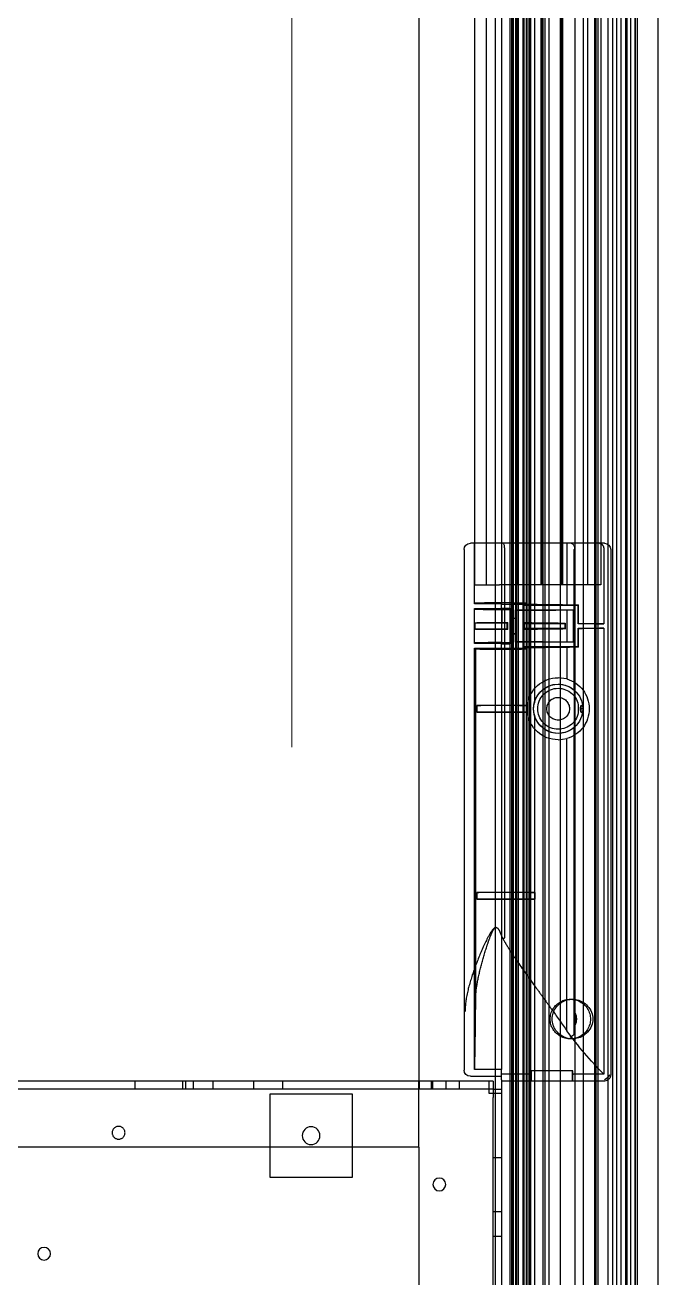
# Model space of a CAD drawing. Extents: x 2698 to 184165, y 3805 to 33846.
# Drawn here: x 162697.18 to 162712.47, y 29816.48 to 29846.77 of the extents above; entities that cross this region are included whole.
import ezdxf

# ---------------------------------------------------------------- set-up
doc = ezdxf.new("R2010")
doc.units = 0
doc.header["$LTSCALE"] = 2
doc.linetypes.add('HIDDEN2', pattern=[4.7625, 3.175, -1.5875])
doc.layers.get('0').update_dxf_attribs({"color": 252, "linetype": 'CONTINUOUS'})
doc.layers.add('_MCA-0-MIM', color=252, linetype='CONTINUOUS', lineweight=18)
for name, color, linetype in [('JONC_ISOGAINE_20', 252, 'CONTINUOUS'), ('JONC_MAIN_COURAN', 252, 'CONTINUOUS'), ('Planogram', 252, 'CONTINUOUS'), ('PROFIL_ALCAN_20°', 252, 'CONTINUOUS'), ('T01268__', 252, 'CONTINUOUS'), ('X1A4174D', 252, 'CONTINUOUS'), ('X1B4004C', 252, 'CONTINUOUS'), ('X1B4006A', 252, 'CONTINUOUS')]:
    doc.layers.add(name, color=color, linetype=linetype)
doc.styles.get("Standard").update_dxf_attribs({"font": 'arial.ttf'})

# ---------------------------------------------------------------- blocks, each defined once
blk = doc.blocks.new('250 cm kasa')
at = {"ltscale": 25.4}
blk.add_line((7.05, 228.461), (7.05, 127.342), dxfattribs=at)
at = {"layer": 'JONC_ISOGAINE_20', "linetype": 'HIDDEN2', "ltscale": 25.4}
for p, q in [((-1.044, 239.741), (-1.044, 69.268)), ((-1.296, 238.904), (-1.296, 69.268)), ((-0.796, 238.722), (-0.796, 69.268)), ((-1.048, 237.157), (-1.048, 69.268)), ((-0.696, 237.031), (-0.696, 69.268))]:
    blk.add_line(p, q, dxfattribs=at)
at = {"layer": 'JONC_ISOGAINE_20', "linetype": 'Continuous', "ltscale": 25.4}
blk.add_line((-1.796, 236.951), (-1.796, 69.268), dxfattribs=at)
at = {"layer": 'JONC_MAIN_COURAN', "linetype": 'HIDDEN2', "ltscale": 25.4}
for p, q in [((0.509, 237.104), (0.509, 131.271)), ((1.009, 237.104), (1.009, 131.271)), ((-0.091, 236.776), (-0.091, 131.271)), ((0.209, 236.631), (0.209, 131.271)), ((0.534, 236.631), (0.534, 131.271)), ((1.034, 236.631), (1.034, 131.271)), ((1.309, 236.631), (1.309, 131.271)), ((1.609, 236.776), (1.609, 131.271)), ((1.984, 236.576), (1.984, 131.271)), ((2.354, 236.485), (2.354, 131.271)), ((-0.417, 132.271), (-0.417, 131.271)), ((2.634, 132.271), (2.634, 131.271)), ((-0.417, 131.271), (-0.407, 131.271)), ((-0.407, 131.271), (0.574, 131.271)), ((0.574, 131.271), (2.034, 131.271)), ((2.634, 131.271), (2.034, 131.271))]:
    blk.add_line(p, q, dxfattribs=at)
at = {"layer": 'JONC_MAIN_COURAN', "linetype": 'Continuous', "ltscale": 25.4}
for p, q in [((-0.417, 235.985), (-0.417, 132.271)), ((2.634, 235.282), (2.634, 132.271))]:
    blk.add_line(p, q, dxfattribs=at)
at = {"layer": 'PROFIL_ALCAN_20°', "linetype": 'HIDDEN2', "ltscale": 25.4}
for p, q in [((1.284, 240.271), (1.284, 69.271)), ((-0.261, 240.016), (-0.261, 69.271)), ((0.014, 240.143), (0.014, 69.271)), ((0.564, 240.143), (0.564, 69.271)), ((0.839, 240.016), (0.839, 69.271)), ((-1.246, 238.906), (-1.246, 69.271)), ((-0.896, 238.824), (-0.896, 69.271)), ((-0.346, 238.702), (-0.346, 69.271)), ((1.457, 69.271), (1.457, 237.792)), ((1.631, 237.792), (1.631, 69.271)), ((1.784, 237.803), (1.784, 69.271)), ((1.344, 237.739), (1.344, 69.271)), ((1.384, 237.739), (1.384, 69.271)), ((1.444, 237.676), (1.444, 69.271)), ((1.464, 237.689), (1.464, 69.271)), ((1.624, 237.689), (1.624, 69.271)), ((1.644, 237.676), (1.644, 69.271)), ((1.704, 237.739), (1.704, 69.271)), ((1.744, 237.739), (1.744, 69.271)), ((0.934, 237.23), (0.934, 119.272)), ((1.184, 237.23), (1.184, 128.412)), ((1.584, 237.211), (1.584, 69.271)), ((-1.132, 237.148), (-1.132, 69.271)), ((-0.596, 69.271), (-0.596, 236.997)), ((-0.296, 236.776), (-0.296, 69.271)), ((1.734, 236.776), (1.734, 69.271)), ((1.309, 131.271), (1.309, 119.272)), ((1.984, 131.271), (1.984, 130.806)), ((1.984, 130.696), (1.984, 129.846)), ((1.984, 129.736), (1.984, 119.548)), ((0.209, 128.705), (0.209, 127.841)), ((1.184, 128.12), (1.184, 69.271)), ((0.318, 121.25), (0.27, 121.25)), ((0.209, 120.64), (0.209, 119.272)), ((0.271, 120.29), (0.32, 120.29))]:
    blk.add_line(p, q, dxfattribs=at)
at = {"layer": 'PROFIL_ALCAN_20°', "linetype": 'Continuous', "ltscale": 25.4}
for p, q in [((-1.242, 236.467), (-1.242, 69.271)), ((-1.016, 236.303), (-1.016, 69.271)), ((0.209, 131.271), (0.209, 128.705)), ((0.209, 127.841), (0.209, 120.901)), ((0.209, 119.272), (0.209, 69.271)), ((0.934, 119.272), (0.934, 69.271)), ((1.309, 119.272), (1.309, 69.271)), ((1.984, 119.272), (1.984, 69.271))]:
    blk.add_line(p, q, dxfattribs=at)
at = {"layer": 'PROFIL_ALCAN_20°', "linetype": 'HIDDEN2', "ltscale": 25.4}
for centre, radius, start, end in [((0.233, 120.77), 0.455, 136.1917, 223.8083), ((0.32, 120.77), 0.485, 148.9961, 211.0039), ((0.552, 120.771), 0.378, 155.3663, 204.6339), ((1.145, 120.771), 0.945, 172.0624, 187.9376), ((0.344, 120.77), 0.464, 327.3531, 32.6469)]:
    blk.add_arc(centre, radius, start, end, dxfattribs=at)
for centre, major_axis, start_param, end_param in [((0.271, 120.77), (-0.486, -0.001), 0.715002, 5.565153), ((0.319, 120.77), (0.486, 0.001), 0.546492, 2.59207), ((0.319, 120.77), (0.486, 0.001), 3.688085, 5.733662)]:
    blk.add_ellipse(centre, major_axis=major_axis, ratio=0.987255, start_param=start_param, end_param=end_param, dxfattribs=at)
at = {"layer": 'T01268__', "linetype": 'HIDDEN2', "ltscale": 25.4}
for p, q in [((2.134, 185.171), (2.134, 119.388)), ((0.984, 184.171), (0.984, 57.171)), ((2.134, 119.07), (2.134, 69.471)), ((3.984, 117.671), (3.984, 113.271))]:
    blk.add_line(p, q, dxfattribs=at)
at = {"layer": 'T01268__', "linetype": 'Continuous', "ltscale": 25.4}
for p, q in [((3.984, 174.025), (3.984, 119.271)), ((2.134, 119.388), (2.134, 119.07))]:
    blk.add_line(p, q, dxfattribs=at)
at = {"layer": 'X1A4174D', "linetype": 'Continuous', "ltscale": 25.4}
for p, q in [((1.984, 119.07), (2.184, 119.07)), ((2.184, 119.271), (3.984, 119.271)), ((2.184, 119.271), (2.184, 119.071)), ((2.184, 119.071), (3.984, 119.071)), ((2.184, 119.07), (2.184, 118.87)), ((2.284, 118.971), (2.284, 119.071)), ((3.984, 118.971), (3.984, 119.271)), ((3.984, 119.271), (38.034, 119.271)), ((2.184, 118.971), (2.284, 118.971)), ((2.184, 69.671), (2.184, 118.87)), ((3.984, 117.671), (3.984, 118.971)), ((3.984, 117.671), (37.609, 117.671)), ((5.584, 116.951), (5.584, 117.671)), ((7.584, 117.671), (7.584, 116.951)), ((7.584, 116.951), (5.584, 116.951))]:
    blk.add_line(p, q, dxfattribs=at)
at = {"layer": 'X1A4174D', "linetype": 'HIDDEN2', "ltscale": 25.4}
for p, q in [((2.284, 119.071), (2.284, 119.271)), ((3.004, 119.271), (3.004, 119.071)), ((3.329, 119.271), (3.329, 119.071)), ((3.639, 119.071), (3.639, 119.271)), ((3.684, 119.271), (3.684, 119.071)), ((3.964, 119.071), (3.964, 119.271)), ((3.984, 119.071), (38.034, 119.071)), ((7.264, 119.071), (7.264, 119.271)), ((7.964, 119.071), (7.964, 119.271)), ((8.959, 119.271), (8.959, 119.071)), ((9.434, 119.271), (9.434, 119.071)), ((9.609, 119.071), (9.609, 119.271)), ((9.684, 119.071), (9.684, 119.271)), ((10.834, 119.071), (10.834, 119.271)), ((1.984, 118.971), (2.184, 118.971)), ((5.584, 117.671), (5.584, 118.951)), ((5.584, 118.951), (7.584, 118.951)), ((7.584, 118.951), (7.584, 117.671)), ((2.184, 117.421), (1.984, 117.421)), ((2.184, 116.121), (1.984, 116.121)), ((2.184, 115.521), (1.984, 115.521))]:
    blk.add_line(p, q, dxfattribs=at)
at = {"layer": 'X1A4174D', "linetype": 'Continuous', "ltscale": 25.4}
for centre, radius in [((6.584, 117.951), 0.215), ((3.484, 116.771), 0.155), ((13.034, 115.096), 0.155)]:
    blk.add_circle(centre, radius, dxfattribs=at)
at = {"layer": 'X1A4174D', "linetype": 'HIDDEN2', "ltscale": 25.4}
blk.add_circle((11.234, 118.021), 0.155, dxfattribs=at)
at = {"layer": 'X1B4004C', "linetype": 'Continuous', "ltscale": 25.4}
for p, q in [((-0.655, 132.121), (-0.655, 119.412)), ((-0.505, 132.271), (0.301, 132.271)), ((0.224, 132.122), (0.224, 132.121)), ((0.224, 128.72), (0.224, 132.121)), ((0.301, 132.271), (1.948, 132.271)), ((1.912, 132.122), (1.912, 122.735)), ((1.948, 132.271), (2.715, 132.271)), ((2.715, 132.271), (2.736, 132.271)), ((2.885, 132.122), (2.885, 119.537)), ((0.069, 128.345), (0.024, 128.345)), ((0.069, 128.197), (0.024, 128.197)), ((0.224, 120.413), (0.224, 127.822)), ((1.948, 122.709), (1.915, 122.725)), ((0.224, 120.409), (0.224, 120.413)), ((1.984, 119.302), (1.984, 119.422)), ((2.736, 119.388), (1.984, 119.388)), ((-0.517, 119.272), (0.255, 119.272)), ((0.255, 119.272), (1.274, 119.272)), ((1.274, 119.272), (1.984, 119.272)), ((1.984, 119.302), (1.984, 119.272))]:
    blk.add_line(p, q, dxfattribs=at)
at = {"layer": 'X1B4004C', "linetype": 'HIDDEN2', "ltscale": 25.4}
for p, q in [((-0.49, 132.121), (-0.49, 130.323)), ((0.404, 132.271), (0.404, 130.787)), ((1.973, 130.837), (1.973, 132.271)), ((2.637, 130.806), (2.637, 132.122)), ((0.119, 130.337), (0.119, 130.782)), ((0.132, 130.768), (0.119, 130.782)), ((0.132, 130.768), (1.422, 130.768)), ((0.132, 130.323), (0.132, 130.768)), ((0.238, 130.662), (0.238, 129.88)), ((1.657, 130.662), (0.238, 130.662)), ((0.246, 130.654), (0.238, 130.662)), ((0.246, 129.887), (0.246, 130.654)), ((0.404, 130.653), (0.404, 129.889)), ((1.422, 130.803), (1.391, 130.834)), ((1.391, 130.799), (1.391, 130.834)), ((1.422, 130.768), (1.391, 130.799)), ((1.984, 130.803), (1.422, 130.803)), ((1.422, 130.803), (1.422, 130.768)), ((1.657, 130.662), (1.624, 130.646)), ((1.624, 129.896), (1.624, 130.646)), ((1.657, 130.662), (1.657, 130.464)), ((1.763, 130.699), (1.779, 130.665)), ((1.984, 130.699), (1.763, 130.699)), ((1.763, 130.699), (1.763, 130.464)), ((1.779, 130.665), (1.779, 129.877)), ((1.973, 130.664), (1.973, 130.357)), ((1.984, 130.806), (2.637, 130.806)), ((1.984, 130.696), (1.984, 130.806)), ((2.637, 130.696), (1.984, 130.696)), ((2.614, 130.829), (2.637, 130.806)), ((2.614, 130.673), (2.637, 130.696)), ((2.637, 129.846), (2.637, 130.696)), ((-0.49, 130.323), (0.132, 130.323)), ((0.132, 130.323), (0.119, 130.337)), ((0.456, 130.334), (0.448, 130.343)), ((0.448, 130.343), (0.448, 130.199)), ((1.437, 130.334), (0.456, 130.334)), ((0.456, 130.334), (0.456, 130.208)), ((1.458, 130.355), (1.437, 130.334)), ((1.437, 130.334), (1.437, 130.208)), ((1.458, 130.187), (1.458, 130.355)), ((1.657, 130.464), (1.645, 130.452)), ((1.645, 130.452), (1.769, 130.452)), ((1.645, 130.09), (1.645, 130.452)), ((1.763, 130.464), (1.657, 130.464)), ((1.769, 130.452), (1.763, 130.464)), ((1.769, 130.09), (1.769, 130.452)), ((1.833, 130.357), (1.849, 130.341)), ((1.833, 130.185), (1.833, 130.357)), ((1.849, 130.341), (2.622, 130.341)), ((2.614, 130.349), (2.622, 130.341)), ((-0.49, 130.219), (-0.49, 119.436)), ((0.132, 130.219), (-0.49, 130.219)), ((0.119, 130.205), (0.132, 130.219)), ((0.119, 129.76), (0.119, 130.205)), ((0.132, 129.774), (0.132, 130.219)), ((0.448, 130.199), (0.456, 130.208)), ((0.456, 130.208), (1.437, 130.208)), ((1.437, 130.208), (1.458, 130.187)), ((1.769, 130.09), (1.645, 130.09)), ((1.645, 130.09), (1.657, 130.078)), ((1.657, 130.078), (1.763, 130.078)), ((1.657, 130.078), (1.657, 129.88)), ((1.763, 130.078), (1.769, 130.09)), ((1.763, 130.078), (1.763, 129.843)), ((1.849, 130.2), (1.833, 130.185)), ((2.622, 130.2), (1.849, 130.2)), ((1.973, 129.877), (1.973, 130.185)), ((2.622, 130.2), (2.614, 130.193)), ((0.119, 129.76), (0.132, 129.774)), ((1.422, 129.774), (0.132, 129.774)), ((0.246, 129.887), (0.238, 129.88)), ((0.238, 129.88), (1.657, 129.88)), ((0.404, 129.755), (0.404, 128.991)), ((1.422, 129.774), (1.391, 129.743)), ((1.391, 129.708), (1.391, 129.743)), ((1.422, 129.739), (1.391, 129.708)), ((1.422, 129.739), (1.422, 129.774)), ((1.984, 129.739), (1.422, 129.739)), ((1.657, 129.88), (1.624, 129.896)), ((1.763, 129.843), (1.779, 129.877)), ((1.984, 129.843), (1.763, 129.843)), ((1.973, 128.356), (1.973, 129.705)), ((1.984, 129.846), (2.637, 129.846)), ((1.984, 129.736), (1.984, 129.846)), ((2.637, 129.736), (1.984, 129.736)), ((2.614, 129.869), (2.637, 129.846)), ((2.614, 129.713), (2.637, 129.736)), ((2.614, 129.713), (2.614, 121.17)), ((2.637, 119.548), (2.637, 129.736)), ((0.404, 128.991), (0.614, 129.021)), ((0.069, 128.271), (0.069, 128.345)), ((0.069, 128.197), (0.069, 128.271)), ((1.36, 128.353), (1.36, 128.351)), ((1.36, 128.351), (2.581, 128.351)), ((1.36, 128.191), (1.36, 128.189)), ((2.581, 128.191), (1.36, 128.191)), ((1.973, 123.837), (1.973, 128.186)), ((2.581, 128.351), (2.581, 128.191)), ((0.404, 120.486), (0.404, 127.551)), ((0.614, 127.521), (0.404, 127.551)), ((1.168, 123.831), (2.581, 123.831)), ((1.168, 123.671), (1.168, 123.831)), ((2.581, 123.671), (1.168, 123.671)), ((1.973, 122.759), (1.973, 123.666)), ((2.581, 123.831), (2.581, 123.671)), ((-0.49, 119.436), (0.257, 119.436)), ((0.257, 119.52), (1.271, 119.52)), ((0.257, 119.436), (0.257, 119.52)), ((0.257, 119.436), (0.257, 119.422)), ((0.264, 119.272), (0.264, 119.52)), ((1.264, 119.52), (1.264, 119.272)), ((1.271, 119.52), (1.271, 119.436)), ((1.271, 119.436), (1.984, 119.436)), ((1.271, 119.422), (1.271, 119.436)), ((1.984, 119.548), (2.637, 119.548)), ((1.984, 119.537), (1.984, 119.548)), ((1.984, 119.422), (1.984, 119.537))]:
    blk.add_line(p, q, dxfattribs=at)
at = {"layer": 'X1B4004C', "linetype": 'Continuous', "ltscale": 25.4}
for centre, radius, start, end in [((-0.505, 132.121), 0.15, 90, 180), ((0.614, 128.271), 0.595, 90, 130.9552), ((0.614, 128.271), 0.595, 270, 90), ((0.614, 128.271), 0.595, 130.9552, 229.0448), ((0.614, 128.271), 0.595, 229.0448, 270), ((0.463, 120.592), 0.3, 217.4712, 243.9635), ((-0.506, 119.421), 0.149, 179.5052, 269.9551), ((-0.439, 119.489), 0.199, 200.0476, 250.2515), ((2.736, 119.537), 0.149, 270.0174, 0)]:
    blk.add_arc(centre, radius, start, end, dxfattribs=at)
at = {"layer": 'X1B4004C', "linetype": 'HIDDEN2', "ltscale": 25.4}
for centre, radius, start, end in [((-22.16, 130.271), 24.008, 359.8316, 0.1684), ((-21.387, 130.271), 24.008, 359.8316, 0.1684), ((0.614, 128.271), 0.75, 106.2608, 253.7392), ((0.614, 128.271), 0.75, 6.2513, 90), ((0.614, 128.271), 0.275, 90, 270), ((0.614, 128.271), 0.275, 270, 90), ((0.614, 128.271), 0.75, 270, 353.7487), ((0.614, 128.271), 0.75, 353.8768, 6.1232), ((-7.031, 125.907), 9.201, 315.309, 323.9084)]:
    blk.add_arc(centre, radius, start, end, dxfattribs=at)
for centre, major_axis, ratio, start_param, end_param in [((2.635, 132.122), (0, -0.149), 0.017455, 1.570796, 3.141593), ((6.474, 130.682), (-8.549, 0), 0.017455, 5.501824, 5.550472), ((6.474, 130.705), (-8.549, 0), 0.008727, 0.754681, 0.781361), ((2.624, 130.75), (-3.05, 0), 0.017455, 5.128636, 5.527656), ((2.624, 130.671), (-3.05, 0), 0.008727, 0.755529, 1.236814), ((2.624, 130.785), (-3.05, 0), 0.017455, 4.927454, 5.128636), ((2.624, 130.716), (-3.05, 0), 0.017455, 1.29013, 1.355732), ((2.114, 130.829), (-0.5, 0), 0.017455, 4.712389, 4.998063), ((2.114, 130.673), (-0.5, 0), 0.017455, 1.285122, 1.570796), ((2.114, 130.829), (-0.5, 0), 0.017455, 3.159046, 4.712389), ((2.114, 130.673), (-0.5, 0), 0.017455, 1.570796, 3.124139), ((6.474, 130.237), (-8.549, 0), 0.017455, 5.550472, 5.664313), ((2.624, 130.305), (-3.05, 0), 0.017455, 5.104812, 5.50712), ((2.624, 130.305), (-3.05, 0), 0.017455, 4.927454, 4.97471), ((2.114, 130.349), (0.5, 0), 0.017455, 1.570796, 1.85647), ((2.114, 130.349), (0.5, 0), 0.017455, 0.017453, 1.570796), ((6.474, 130.305), (-8.549, 0), 0.017455, 0.618872, 0.732714), ((2.624, 130.237), (-3.05, 0), 0.017455, 0.776065, 1.178374), ((2.624, 130.237), (-3.05, 0), 0.017455, 1.308476, 1.355732), ((2.114, 130.193), (-0.5, 0), 0.017455, 1.285122, 1.570796), ((2.114, 130.193), (0.5, 0), 0.017455, 4.712389, 6.265732), ((6.474, 129.86), (-8.549, 0), 0.017455, 0.732714, 0.781361), ((6.474, 129.836), (-8.549, 0), 0.008727, 5.501824, 5.528505), ((2.624, 129.871), (-3.05, 0), 0.008727, 5.046371, 5.527656), ((2.624, 129.792), (-3.05, 0), 0.017455, 0.755529, 1.154549), ((2.624, 129.757), (-3.05, 0), 0.017455, 1.154549, 1.355732), ((2.624, 129.825), (-3.05, 0), 0.017455, 4.927454, 4.993055), ((2.114, 129.869), (-0.5, 0), 0.017455, 4.712389, 4.998063), ((2.114, 129.713), (-0.5, 0), 0.017455, 1.285122, 1.570796), ((2.114, 129.869), (-0.5, 0), 0.017455, 3.159046, 4.712389), ((2.114, 129.713), (-0.5, 0), 0.017455, 1.570796, 3.124139), ((2.624, 128.304), (-3.05, 0), 0.017455, 4.927454, 5.139908), ((2.624, 128.238), (-3.05, 0), 0.017455, 1.143277, 1.355732), ((2.114, 128.348), (-0.5, 0), 0.017455, 4.712389, 4.998063), ((2.114, 128.194), (0.5, 0), 0.017455, 4.426715, 4.712389), ((2.114, 128.348), (0.5, 0), 0.017455, 0.368268, 1.570796), ((2.114, 128.194), (0.5, 0), 0.017455, 4.712389, 5.914917), ((2.624, 123.785), (-3.05, 0), 0.017455, 4.927454, 5.210077), ((2.624, 123.718), (-3.05, 0), 0.017455, 1.073108, 1.355732), ((2.114, 123.828), (0.5, 0), 0.017455, 1.570796, 1.85647), ((2.114, 123.675), (0.5, 0), 0.017455, 4.426715, 4.712389), ((2.114, 123.828), (0.5, 0), 0.017455, 0.368268, 1.570796), ((2.114, 123.675), (0.5, 0), 0.017455, 4.712389, 5.914917), ((2.688, 123.294), (0, -4.75), 0.017455, 5.175944, 5.621133), ((0.255, 119.422), (0, 0.15), 0.017455, 3.138638, 4.712389), ((1.274, 119.422), (0, 0.15), 0.017455, 1.570796, 3.144547)]:
    blk.add_ellipse(centre, major_axis=major_axis, ratio=ratio, start_param=start_param, end_param=end_param, dxfattribs=at)
at = {"layer": 'X1B4004C', "linetype": 'Continuous', "ltscale": 25.4}
blk.add_ellipse((2.736, 132.122), major_axis=(0, 0.149), ratio=0.999848, start_param=4.712389, end_param=6.283185, dxfattribs=at)
at = {"layer": 'X1B4004C', "linetype": 'HIDDEN2', "ltscale": 25.4}
for points, knots in [([(-0.381, 132.271), (-0.394, 132.271), (-0.407, 132.268), (-0.432, 132.255), (-0.444, 132.245), (-0.465, 132.219), (-0.474, 132.203), (-0.483, 132.174), (-0.486, 132.164), (-0.489, 132.143), (-0.49, 132.132), (-0.49, 132.121)], [0, 0, 0, 0, 0.25, 0.25, 0.5, 0.5, 0.75, 0.75, 0.875, 0.875, 1, 1, 1, 1]), ([(2.114, 122.986), (2.108, 122.986), (2.103, 122.984), (2.092, 122.979), (2.087, 122.975), (2.075, 122.964), (2.068, 122.955), (2.048, 122.926), (2.037, 122.906), (2.007, 122.844), (1.99, 122.801), (1.973, 122.759)], [0, 0, 0, 0, 0.0625, 0.0625, 0.125, 0.125, 0.25, 0.25, 0.5, 0.5, 1, 1, 1, 1]), ([(2.614, 121.17), (2.613, 121.319), (2.596, 121.47), (2.544, 121.774), (2.509, 121.929), (2.427, 122.24), (2.381, 122.396), (2.303, 122.63), (2.276, 122.707), (2.23, 122.823), (2.214, 122.861), (2.185, 122.916), (2.175, 122.934), (2.151, 122.968), (2.135, 122.986), (2.114, 122.986)], [0, 0, 0, 0, 0.25, 0.25, 0.5, 0.5, 0.75, 0.75, 0.875, 0.875, 0.9375, 0.9375, 0.96875, 0.96875, 1, 1, 1, 1]), ([(1.973, 122.759), (1.945, 122.704), (1.915, 122.651), (1.853, 122.547), (1.822, 122.496), (1.724, 122.343), (1.658, 122.244), (1.455, 121.951), (1.317, 121.76), (1.113, 121.479), (1.046, 121.385), (0.911, 121.2), (0.845, 121.108), (0.649, 120.836), (0.523, 120.659), (0.404, 120.486)], [0, 0, 0, 0, 0.0625, 0.0625, 0.125, 0.125, 0.25, 0.25, 0.5, 0.5, 0.625, 0.625, 0.75, 0.75, 1, 1, 1, 1])]:
    blk.add_open_spline(points, degree=3, knots=knots, dxfattribs=at)
at = {"layer": 'X1B4004C', "linetype": 'Continuous', "ltscale": 25.4}
for points, knots in [([(0.301, 132.271), (0.288, 132.271), (0.276, 132.267), (0.253, 132.251), (0.243, 132.24), (0.228, 132.212), (0.223, 132.196), (0.22, 132.169), (0.219, 132.159), (0.221, 132.141), (0.222, 132.131), (0.224, 132.122)], [0, 0, 0, 0, 0.25, 0.25, 0.5, 0.5, 0.75, 0.75, 0.875, 0.875, 1, 1, 1, 1]), ([(1.948, 132.271), (1.939, 132.271), (1.929, 132.255), (1.921, 132.22), (1.919, 132.213), (1.917, 132.196), (1.916, 132.188), (1.913, 132.161), (1.912, 132.141), (1.912, 132.122)], [0, 0, 0, 0, 0.5, 0.5, 0.625, 0.625, 0.75, 0.75, 1, 1, 1, 1]), ([(2.114, 122.983), (2.118, 122.982), (2.124, 122.982), (2.137, 122.979), (2.152, 122.972), (2.168, 122.96), (2.195, 122.934), (2.243, 122.87), (2.291, 122.785), (2.333, 122.703), (2.374, 122.619), (2.415, 122.531), (2.457, 122.437), (2.498, 122.342), (2.544, 122.23), (2.596, 122.095), (2.645, 121.964), (2.69, 121.832), (2.731, 121.701), (2.769, 121.57), (2.801, 121.439), (2.828, 121.311), (2.848, 121.185), (2.86, 121.067), (2.863, 120.992), (2.864, 120.956)], [0, 0, 0, 0, 0.004365, 0.008536, 0.016555, 0.025692, 0.033392, 0.06475, 0.126477, 0.158786, 0.18398, 0.246584, 0.284, 0.317693, 0.381252, 0.44282, 0.508479, 0.567913, 0.631418, 0.696198, 0.757026, 0.822629, 0.884974, 0.944087, 1, 1, 1, 1]), ([(1.916, 122.725), (1.915, 122.725), (1.914, 122.726), (1.913, 122.728), (1.912, 122.732), (1.912, 122.734), (1.912, 122.735)], [0, 0, 0, 0, 0.173015, 0.384194, 0.65624, 1, 1, 1, 1])]:
    blk.add_open_spline(points, degree=3, knots=knots, dxfattribs=at)
at = {"layer": 'X1B4006A', "linetype": 'Continuous', "ltscale": 25.4}
blk.add_line((0.224, 128.72), (0.224, 127.822), dxfattribs=at)
at = {"layer": 'X1B4006A', "linetype": 'HIDDEN2', "ltscale": 25.4}
for p, q in [((0.02, 128.271), (0.064, 128.271)), ((0.064, 128.35), (0.025, 128.35)), ((0.064, 128.192), (0.025, 128.192)), ((0.064, 128.35), (0.064, 128.271)), ((0.064, 128.271), (0.064, 128.192)), ((0.128, 128.366), (0.119, 128.271)), ((0.119, 128.271), (0.128, 128.176)), ((0.128, 128.366), (0.128, 128.176))]:
    blk.add_line(p, q, dxfattribs=at)
for start, end in [(0, 168.9911), (191.0089, 0)]:
    blk.add_arc((0.614, 128.271), 0.495, start, end, dxfattribs=at)
at = {"layer": 'X1B4006A', "linetype": 'Continuous', "ltscale": 25.4}
for start, end in [(0, 130.9698), (130.9698, 180), (180, 229.0302), (229.0302, 0)]:
    blk.add_arc((0.614, 128.271), 0.595, start, end, dxfattribs=at)
at = {"layer": 'Planogram'}
for tag, p, height in [('KILITLI', (5.016, 93.53), 0.1), ('ALAN', (5.016, 92.53), 0.5), ('TIP', (5.016, 91.53), 0.5), ('ALT_TIP', (5.016, 90.53), 0.5), ('TANIM', (5.016, 89.53), 0.5), ('ALT_TANIM', (5.016, 88.53), 0.5), ('KAPAK', (5.016, 87.53), 0.5), ('YAPI', (5.016, 86.53), 0.5), ('KULLANIM_SEKLI', (5.016, 85.53), 0.5), ('KULLANIM', (5.016, 84.53), 0.5), ('DERINLIK', (5.016, 83.53), 0.5), ('UZUNLUK', (5.016, 82.53), 0.5), ('YUKSEKLIK', (5.016, 81.53), 0.5)]:
    blk.add_attdef(tag, p, '', height=height, dxfattribs=at)
blk = doc.blocks.new('ZEMİN KAT')
at = {"linetype": 'Continuous', "xscale": -1}
blk.add_blockref('250 cm kasa', (170137.235, 29701.972), dxfattribs=at)
for tag, p in [('PLN_ID', (172923.071, 31560.205)), ('FORMAT', (174194.753, 31176.896)), ('UNITE_SAYISI', (174194.947, 31176.653)), ('PLANOGRAM_ADI', (174195.276, 31176.24)), ('GRUP', (174195.113, 31176.44)), ('PLN_ID', (173932.962, 31088.798)), ('FORMAT', (173764.03, 30846.269)), ('UNITE_SAYISI', (173764.224, 30846.027)), ('PLANOGRAM_ADI', (173764.554, 30845.614)), ('GRUP', (173764.39, 30845.814)), ('PLN_ID', (173765.431, 30824.232)), ('PLN_ID', (173999.902, 30002.656)), ('FORMAT', (170580.585, 29917.484)), ('UNITE_SAYISI', (170580.779, 29917.241)), ('PLANOGRAM_ADI', (170581.108, 29916.829)), ('GRUP', (170580.944, 29917.028)), ('PLN_ID', (170581.986, 29895.446)), ('FORMAT', (169488.772, 29510.59)), ('UNITE_SAYISI', (169488.966, 29510.348)), ('PLANOGRAM_ADI', (169489.295, 29509.935)), ('GRUP', (169489.132, 29510.135)), ('PLN_ID', (169490.173, 29488.553)), ('FORMAT', (173143.412, 29324.401)), ('UNITE_SAYISI', (173143.606, 29324.158)), ('PLANOGRAM_ADI', (173143.935, 29323.746)), ('GRUP', (173143.772, 29323.945)), ('PLN_ID', (173144.813, 29302.363))]:
    blk.add_attdef(tag, p, '', height=0.162, rotation=35.4182)
at = {"color": 252}
for tag, p in [('UNITE_SAYISI', (173517.821, 30361.641)), ('FORMAT', (173517.626, 30361.883)), ('PLANOGRAM_ADI', (173518.15, 30361.228)), ('GRUP', (173517.986, 30361.428)), ('PLN_ID', (173519.027, 30339.846)), ('FORMAT', (174014.709, 29571.216)), ('UNITE_SAYISI', (174014.903, 29570.973)), ('PLANOGRAM_ADI', (174015.232, 29570.561)), ('GRUP', (174015.068, 29570.76)), ('PLN_ID', (174016.11, 29549.178))]:
    blk.add_attdef(tag, p, '', height=0.162, rotation=35.4182, dxfattribs=at)
at = {"layer": 'Planogram'}
for tag, p, height, rotation in [('YUKSEKLIK', (172905.049, 31699.573), 0.5, 180), ('YUKSEKLIK', (173410.049, 31699.573), 0.5, 180), ('UZUNLUK', (172905.049, 31698.573), 0.5, 180), ('UZUNLUK', (173410.049, 31698.573), 0.5, 180), ('DERINLIK', (172905.049, 31697.573), 0.5, 180), ('DERINLIK', (173410.049, 31697.573), 0.5, 180), ('KULLANIM', (172905.049, 31696.573), 0.5, 180), ('KULLANIM', (173410.049, 31696.573), 0.5, 180), ('KULLANIM_SEKLI', (172905.049, 31695.573), 0.5, 180), ('KULLANIM_SEKLI', (173410.049, 31695.573), 0.5, 180), ('YAPI', (172905.049, 31694.573), 0.5, 180), ('YAPI', (173410.049, 31694.573), 0.5, 180), ('KAPAK', (172905.049, 31693.573), 0.5, 180), ('KAPAK', (173410.049, 31693.573), 0.5, 180), ('ALT_TANIM', (172905.049, 31692.573), 0.5, 180), ('ALT_TANIM', (173410.049, 31692.573), 0.5, 180), ('TANIM', (172905.049, 31691.573), 0.5, 180), ('TANIM', (173410.049, 31691.573), 0.5, 180), ('ALT_TIP', (172905.049, 31690.573), 0.5, 180), ('ALT_TIP', (173410.049, 31690.573), 0.5, 180), ('TIP', (172905.049, 31689.573), 0.5, 180), ('TIP', (173410.049, 31689.573), 0.5, 180), ('ALAN', (172905.049, 31688.573), 0.5, 180), ('ALAN', (173410.049, 31688.573), 0.5, 180), ('KILITLI', (172905.049, 31687.573), 0.1, 180), ('KILITLI', (173410.049, 31687.573), 0.1, 180), ('YUKSEKLIK', (173413.391, 31616), 0.5, 270), ('UZUNLUK', (173414.391, 31616), 0.5, 270), ('YAPI', (173418.391, 31616), 0.5, 270), ('ALT_TANIM', (173420.391, 31616), 0.5, 270), ('TANIM', (173421.391, 31616), 0.5, 270), ('ALT_TIP', (173422.391, 31616), 0.5, 270), ('TIP', (173423.391, 31616), 0.5, 270), ('ALAN', (173424.391, 31616), 0.5, 270), ('KILITLI', (173425.391, 31616), 0.1, 270), ('DERINLIK', (173415.391, 31616), 0.5, 270), ('KULLANIM', (173416.391, 31616), 0.5, 270), ('KULLANIM_SEKLI', (173417.391, 31616), 0.5, 270), ('KAPAK', (173419.391, 31616), 0.5, 270), ('YUKSEKLIK', (173511.98, 31599.425), 0.5, 180), ('YUKSEKLIK', (174141.98, 31599.425), 0.5, 180), ('UZUNLUK', (173511.98, 31598.425), 0.5, 180), ('UZUNLUK', (174141.98, 31598.425), 0.5, 180), ('DERINLIK', (173511.98, 31597.425), 0.5, 180), ('DERINLIK', (174141.98, 31597.425), 0.5, 180), ('KULLANIM', (173511.98, 31596.425), 0.5, 180), ('KULLANIM', (174141.98, 31596.425), 0.5, 180), ('KULLANIM_SEKLI', (173511.98, 31595.425), 0.5, 180), ('KULLANIM_SEKLI', (174141.98, 31595.425), 0.5, 180), ('YAPI', (173511.98, 31594.425), 0.5, 180), ('YAPI', (174141.98, 31594.425), 0.5, 180), ('KAPAK', (173511.98, 31593.425), 0.5, 180), ('KAPAK', (174141.98, 31593.425), 0.5, 180), ('ALT_TANIM', (173511.98, 31592.425), 0.5, 180), ('ALT_TANIM', (174141.98, 31592.425), 0.5, 180), ('TANIM', (173511.98, 31591.425), 0.5, 180), ('TANIM', (174141.98, 31591.425), 0.5, 180), ('ALT_TIP', (173511.98, 31590.425), 0.5, 180), ('ALT_TIP', (174141.98, 31590.425), 0.5, 180), ('TIP', (173511.98, 31589.425), 0.5, 180), ('TIP', (174141.98, 31589.425), 0.5, 180), ('ALAN', (173511.98, 31588.425), 0.5, 180), ('ALAN', (174141.98, 31588.425), 0.5, 180), ('KILITLI', (173511.98, 31587.425), 0.1, 180), ('KILITLI', (174141.98, 31587.425), 0.1, 180), ('YUKSEKLIK', (173413.391, 31517), 0.5, 270), ('UZUNLUK', (173414.391, 31517), 0.5, 270), ('DERINLIK', (173415.391, 31517), 0.5, 270), ('KULLANIM', (173416.391, 31517), 0.5, 270), ('KULLANIM_SEKLI', (173417.391, 31517), 0.5, 270), ('YAPI', (173418.391, 31517), 0.5, 270), ('KAPAK', (173419.391, 31517), 0.5, 270), ('ALT_TANIM', (173420.391, 31517), 0.5, 270), ('TANIM', (173421.391, 31517), 0.5, 270), ('ALT_TIP', (173422.391, 31517), 0.5, 270), ('TIP', (173423.391, 31517), 0.5, 270), ('ALAN', (173424.391, 31517), 0.5, 270), ('KILITLI', (173425.391, 31517), 0.1, 270), ('YUKSEKLIK', (174167.324, 31514.106), 0.5, 270), ('UZUNLUK', (174168.324, 31514.106), 0.5, 270), ('DERINLIK', (174169.324, 31514.106), 0.5, 270), ('KULLANIM', (174170.324, 31514.106), 0.5, 270), ('KULLANIM_SEKLI', (174171.324, 31514.106), 0.5, 270), ('YAPI', (174172.324, 31514.106), 0.5, 270), ('KAPAK', (174173.324, 31514.106), 0.5, 270), ('ALT_TANIM', (174174.324, 31514.106), 0.5, 270), ('TANIM', (174175.324, 31514.106), 0.5, 270), ('ALT_TIP', (174176.324, 31514.106), 0.5, 270), ('TIP', (174177.324, 31514.106), 0.5, 270), ('ALAN', (174178.324, 31514.106), 0.5, 270), ('KILITLI', (174179.324, 31514.106), 0.1, 270), ('KULLANIM_SEKLI', (174251.897, 31259.106), 0.5, 90), ('ALT_TANIM', (174248.897, 31259.106), 0.5, 90), ('YUKSEKLIK', (174255.897, 31259.106), 0.5, 90), ('KULLANIM', (174252.897, 31259.106), 0.5, 90), ('DERINLIK', (174253.897, 31259.106), 0.5, 90), ('UZUNLUK', (174254.897, 31259.106), 0.5, 90), ('ALT_TIP', (174246.897, 31259.106), 0.5, 90), ('KAPAK', (174249.897, 31259.106), 0.5, 90), ('TANIM', (174247.897, 31259.106), 0.5, 90), ('ALAN', (174244.897, 31259.106), 0.5, 90), ('YAPI', (174250.897, 31259.106), 0.5, 90), ('TIP', (174245.897, 31259.106), 0.5, 90), ('KILITLI', (174243.897, 31259.106), 0.1, 90), ('KULLANIM_SEKLI', (173992.31, 30934.241), 0.5, 90), ('YUKSEKLIK', (173996.31, 30934.241), 0.5, 90), ('ALT_TANIM', (173989.31, 30934.241), 0.5, 90), ('KULLANIM', (173993.31, 30934.241), 0.5, 90), ('UZUNLUK', (173995.31, 30934.241), 0.5, 90), ('DERINLIK', (173994.31, 30934.241), 0.5, 90), ('ALT_TIP', (173987.31, 30934.241), 0.5, 90), ('TANIM', (173988.31, 30934.241), 0.5, 90), ('KAPAK', (173990.31, 30934.241), 0.5, 90), ('ALAN', (173985.31, 30934.241), 0.5, 90), ('YAPI', (173991.31, 30934.241), 0.5, 90), ('TIP', (173986.31, 30934.241), 0.5, 90), ('KILITLI', (173984.31, 30934.241), 0.1, 90), ('YUKSEKLIK', (173907.737, 30934.241), 0.5, 270), ('UZUNLUK', (173908.737, 30934.241), 0.5, 270), ('DERINLIK', (173909.737, 30934.241), 0.5, 270), ('KULLANIM', (173910.737, 30934.241), 0.5, 270), ('KULLANIM_SEKLI', (173911.737, 30934.241), 0.5, 270), ('YAPI', (173912.737, 30934.241), 0.5, 270), ('KAPAK', (173913.737, 30934.241), 0.5, 270), ('ALT_TANIM', (173914.737, 30934.241), 0.5, 270), ('TANIM', (173915.737, 30934.241), 0.5, 270), ('ALT_TIP', (173916.737, 30934.241), 0.5, 270), ('TIP', (173917.737, 30934.241), 0.5, 270), ('ALAN', (173918.737, 30934.241), 0.5, 270), ('KILITLI', (173919.737, 30934.241), 0.1, 270), ('YUKSEKLIK', (169421.807, 30001.884), 0.5, 270), ('YAPI', (169426.807, 30001.884), 0.5, 270), ('ALT_TANIM', (169428.807, 30001.884), 0.5, 270), ('TANIM', (169429.807, 30001.884), 0.5, 270), ('ALT_TIP', (169430.807, 30001.884), 0.5, 270), ('TIP', (169431.807, 30001.884), 0.5, 270), ('ALAN', (169432.807, 30001.884), 0.5, 270), ('KILITLI', (169433.807, 30001.884), 0.1, 270), ('UZUNLUK', (169422.807, 30001.884), 0.5, 270), ('DERINLIK', (169423.807, 30001.884), 0.5, 270), ('KULLANIM', (169424.807, 30001.884), 0.5, 270), ('KULLANIM_SEKLI', (169425.807, 30001.884), 0.5, 270), ('KAPAK', (169427.807, 30001.884), 0.5, 270), ('YUKSEKLIK', (169420.379, 29996.884), 0.5, 270), ('UZUNLUK', (169421.379, 29996.884), 0.5, 270), ('DERINLIK', (169422.379, 29996.884), 0.5, 270), ('KULLANIM', (169423.379, 29996.884), 0.5, 270), ('KULLANIM_SEKLI', (169424.379, 29996.884), 0.5, 270), ('YAPI', (169425.379, 29996.884), 0.5, 270), ('KAPAK', (169426.379, 29996.884), 0.5, 270), ('ALT_TANIM', (169427.379, 29996.884), 0.5, 270), ('TANIM', (169428.379, 29996.884), 0.5, 270), ('ALT_TIP', (169429.379, 29996.884), 0.5, 270), ('TIP', (169430.379, 29996.884), 0.5, 270), ('ALAN', (169431.379, 29996.884), 0.5, 270), ('KILITLI', (169432.379, 29996.884), 0.1, 270), ('YUKSEKLIK', (169420.379, 29746.884), 0.5, 270), ('UZUNLUK', (169421.379, 29746.884), 0.5, 270), ('YAPI', (169425.379, 29746.884), 0.5, 270), ('ALT_TANIM', (169427.379, 29746.884), 0.5, 270), ('TANIM', (169428.379, 29746.884), 0.5, 270), ('ALT_TIP', (169429.379, 29746.884), 0.5, 270), ('TIP', (169430.379, 29746.884), 0.5, 270), ('ALAN', (169431.379, 29746.884), 0.5, 270), ('KILITLI', (169432.379, 29746.884), 0.1, 270), ('DERINLIK', (169422.379, 29746.884), 0.5, 270), ('KULLANIM', (169423.379, 29746.884), 0.5, 270), ('KULLANIM_SEKLI', (169424.379, 29746.884), 0.5, 270), ('KAPAK', (169426.379, 29746.884), 0.5, 270), ('YUKSEKLIK', (169421.807, 29496.884), 0.5, 270), ('UZUNLUK', (169422.807, 29496.884), 0.5, 270), ('DERINLIK', (169423.807, 29496.884), 0.5, 270), ('KULLANIM', (169424.807, 29496.884), 0.5, 270), ('KULLANIM_SEKLI', (169425.807, 29496.884), 0.5, 270), ('YAPI', (169426.807, 29496.884), 0.5, 270), ('KAPAK', (169427.807, 29496.884), 0.5, 270), ('ALT_TANIM', (169428.807, 29496.884), 0.5, 270), ('TANIM', (169429.807, 29496.884), 0.5, 270), ('ALT_TIP', (169430.807, 29496.884), 0.5, 270), ('TIP', (169431.807, 29496.884), 0.5, 270), ('ALAN', (169432.807, 29496.884), 0.5, 270), ('KILITLI', (169433.807, 29496.884), 0.1, 270)]:
    blk.add_attdef(tag, p, '', height=height, rotation=rotation, dxfattribs=at)
for tag, p, height in [('KILITLI', (173761.98, 31527.632), 0.1), ('ALAN', (173761.98, 31526.632), 0.5), ('TIP', (173761.98, 31525.632), 0.5), ('ALT_TIP', (173761.98, 31524.632), 0.5), ('TANIM', (173761.98, 31523.632), 0.5), ('ALT_TANIM', (173761.98, 31522.632), 0.5), ('KILITLI', (173511.98, 31522.852), 0.1), ('ALAN', (173511.98, 31521.852), 0.5), ('KAPAK', (173761.98, 31521.632), 0.5), ('TIP', (173511.98, 31520.852), 0.5), ('YAPI', (173761.98, 31520.632), 0.5), ('ALT_TIP', (173511.98, 31519.852), 0.5), ('KULLANIM_SEKLI', (173761.98, 31519.632), 0.5), ('TANIM', (173511.98, 31518.852), 0.5), ('KULLANIM', (173761.98, 31518.632), 0.5), ('ALT_TANIM', (173511.98, 31517.852), 0.5), ('DERINLIK', (173761.98, 31517.632), 0.5), ('KAPAK', (173511.98, 31516.852), 0.5), ('UZUNLUK', (173761.98, 31516.632), 0.5), ('YAPI', (173511.98, 31515.852), 0.5), ('YUKSEKLIK', (173761.98, 31515.632), 0.5), ('KULLANIM_SEKLI', (173511.98, 31514.852), 0.5), ('KULLANIM', (173511.98, 31513.852), 0.5), ('DERINLIK', (173511.98, 31512.852), 0.5), ('UZUNLUK', (173511.98, 31511.852), 0.5), ('YUKSEKLIK', (173511.98, 31510.852), 0.5), ('KILITLI', (173279.274, 29267.907), 0.1), ('ALAN', (173279.274, 29266.907), 0.5), ('TIP', (173279.274, 29265.907), 0.5), ('ALT_TIP', (173279.274, 29264.907), 0.5), ('TANIM', (173279.274, 29263.907), 0.5), ('ALT_TANIM', (173279.274, 29262.907), 0.5), ('KAPAK', (173279.274, 29261.907), 0.5), ('YAPI', (173279.274, 29260.907), 0.5), ('KULLANIM_SEKLI', (173279.274, 29259.907), 0.5), ('KULLANIM', (173279.274, 29258.907), 0.5), ('DERINLIK', (173279.274, 29257.907), 0.5), ('UZUNLUK', (173279.274, 29256.907), 0.5), ('YUKSEKLIK', (173279.274, 29255.907), 0.5)]:
    blk.add_attdef(tag, p, '', height=height, dxfattribs=at)
at = {"layer": 'Planogram', "color": 252}
for tag, p, height in [('KILITLI', (173023.253, 31230.959), 0.1), ('KILITLI', (173383.379, 31230.959), 0.1), ('ALAN', (173023.253, 31229.959), 0.5), ('ALAN', (173383.379, 31229.959), 0.5), ('TIP', (173023.253, 31228.959), 0.5), ('TIP', (173383.379, 31228.959), 0.5), ('ALT_TIP', (173023.253, 31227.959), 0.5), ('ALT_TIP', (173383.379, 31227.959), 0.5), ('TANIM', (173023.253, 31226.959), 0.5), ('TANIM', (173383.379, 31226.959), 0.5), ('ALT_TANIM', (173023.253, 31225.959), 0.5), ('ALT_TANIM', (173383.379, 31225.959), 0.5), ('KAPAK', (173023.253, 31224.959), 0.5), ('KAPAK', (173383.379, 31224.959), 0.5), ('YAPI', (173023.253, 31223.959), 0.5), ('YAPI', (173383.379, 31223.959), 0.5), ('KULLANIM_SEKLI', (173023.253, 31222.959), 0.5), ('KULLANIM_SEKLI', (173383.379, 31222.959), 0.5), ('KULLANIM', (173023.253, 31221.959), 0.5), ('KULLANIM', (173383.379, 31221.959), 0.5), ('DERINLIK', (173023.253, 31220.959), 0.5), ('DERINLIK', (173383.379, 31220.959), 0.5), ('UZUNLUK', (173023.253, 31219.959), 0.5), ('UZUNLUK', (173383.379, 31219.959), 0.5), ('YUKSEKLIK', (173023.253, 31218.959), 0.5), ('YUKSEKLIK', (173383.379, 31218.959), 0.5), ('KILITLI', (173023.253, 30404.959), 0.1), ('ALAN', (173023.253, 30403.959), 0.5), ('TIP', (173023.253, 30402.959), 0.5), ('ALT_TIP', (173023.253, 30401.959), 0.5), ('TANIM', (173023.253, 30400.959), 0.5), ('ALT_TANIM', (173023.253, 30399.959), 0.5), ('KAPAK', (173023.253, 30398.959), 0.5), ('YAPI', (173023.253, 30397.959), 0.5), ('KULLANIM_SEKLI', (173023.253, 30396.959), 0.5), ('KULLANIM', (173023.253, 30395.959), 0.5), ('DERINLIK', (173023.253, 30394.959), 0.5), ('UZUNLUK', (173023.253, 30393.959), 0.5), ('YUKSEKLIK', (173023.253, 30392.959), 0.5), ('KILITLI', (173385.253, 30354.959), 0.1), ('ALAN', (173385.253, 30353.959), 0.5), ('TIP', (173385.253, 30352.959), 0.5), ('ALT_TIP', (173385.253, 30351.959), 0.5), ('TANIM', (173385.253, 30350.959), 0.5), ('ALT_TANIM', (173385.253, 30349.959), 0.5), ('KAPAK', (173385.253, 30348.959), 0.5), ('YAPI', (173385.253, 30347.959), 0.5), ('KULLANIM_SEKLI', (173385.253, 30346.959), 0.5), ('KULLANIM', (173385.253, 30345.959), 0.5), ('DERINLIK', (173385.253, 30344.959), 0.5), ('UZUNLUK', (173385.253, 30343.959), 0.5), ('YUKSEKLIK', (173385.253, 30342.959), 0.5)]:
    blk.add_attdef(tag, p, '', height=height, dxfattribs=at)
for tag, p, height, rotation in [('YUKSEKLIK', (173386.68, 31217.532), 0.5, 270), ('UZUNLUK', (173387.68, 31217.532), 0.5, 270), ('DERINLIK', (173388.68, 31217.532), 0.5, 270), ('KULLANIM', (173389.68, 31217.532), 0.5, 270), ('KULLANIM_SEKLI', (173390.68, 31217.532), 0.5, 270), ('YAPI', (173391.68, 31217.532), 0.5, 270), ('KAPAK', (173392.68, 31217.532), 0.5, 270), ('ALT_TANIM', (173393.68, 31217.532), 0.5, 270), ('TANIM', (173394.68, 31217.532), 0.5, 270), ('ALT_TIP', (173395.68, 31217.532), 0.5, 270), ('TIP', (173396.68, 31217.532), 0.5, 270), ('ALAN', (173397.68, 31217.532), 0.5, 270), ('KILITLI', (173398.68, 31217.532), 0.1, 270), ('KULLANIM_SEKLI', (173103.826, 31032.532), 0.5, 90), ('KULLANIM_SEKLI', (173202.826, 31032.532), 0.5, 90), ('ALT_TANIM', (173100.826, 31032.532), 0.5, 90), ('YUKSEKLIK', (173107.826, 31032.532), 0.5, 90), ('ALT_TANIM', (173199.826, 31032.532), 0.5, 90), ('YUKSEKLIK', (173206.826, 31032.532), 0.5, 90), ('KULLANIM', (173104.826, 31032.532), 0.5, 90), ('KULLANIM', (173203.826, 31032.532), 0.5, 90), ('DERINLIK', (173105.826, 31032.532), 0.5, 90), ('UZUNLUK', (173106.826, 31032.532), 0.5, 90), ('DERINLIK', (173204.826, 31032.532), 0.5, 90), ('UZUNLUK', (173205.826, 31032.532), 0.5, 90), ('ALT_TIP', (173098.826, 31032.532), 0.5, 90), ('ALT_TIP', (173197.826, 31032.532), 0.5, 90), ('KAPAK', (173101.826, 31032.532), 0.5, 90), ('KAPAK', (173200.826, 31032.532), 0.5, 90), ('TANIM', (173099.826, 31032.532), 0.5, 90), ('TANIM', (173198.826, 31032.532), 0.5, 90), ('ALAN', (173096.826, 31032.532), 0.5, 90), ('ALAN', (173195.826, 31032.532), 0.5, 90), ('YAPI', (173102.826, 31032.532), 0.5, 90), ('YAPI', (173201.826, 31032.532), 0.5, 90), ('TIP', (173097.826, 31032.532), 0.5, 90), ('TIP', (173196.826, 31032.532), 0.5, 90), ('KILITLI', (173095.826, 31032.532), 0.1, 90), ('KILITLI', (173194.826, 31032.532), 0.1, 90), ('YUKSEKLIK', (173386.68, 31007.532), 0.5, 270), ('UZUNLUK', (173387.68, 31007.532), 0.5, 270), ('DERINLIK', (173388.68, 31007.532), 0.5, 270), ('KULLANIM', (173389.68, 31007.532), 0.5, 270), ('KULLANIM_SEKLI', (173390.68, 31007.532), 0.5, 270), ('YAPI', (173391.68, 31007.532), 0.5, 270), ('KAPAK', (173392.68, 31007.532), 0.5, 270), ('ALT_TANIM', (173393.68, 31007.532), 0.5, 270), ('TANIM', (173394.68, 31007.532), 0.5, 270), ('ALT_TIP', (173395.68, 31007.532), 0.5, 270), ('TIP', (173396.68, 31007.532), 0.5, 270), ('ALAN', (173397.68, 31007.532), 0.5, 270), ('KILITLI', (173398.68, 31007.532), 0.1, 270), ('KULLANIM_SEKLI', (173564.826, 30868.532), 0.5, 90), ('YUKSEKLIK', (173568.826, 30868.532), 0.5, 90), ('ALT_TANIM', (173561.826, 30868.532), 0.5, 90), ('KULLANIM', (173565.826, 30868.532), 0.5, 90), ('UZUNLUK', (173567.826, 30868.532), 0.5, 90), ('DERINLIK', (173566.826, 30868.532), 0.5, 90), ('ALT_TIP', (173559.826, 30868.532), 0.5, 90), ('KAPAK', (173562.826, 30868.532), 0.5, 90), ('TANIM', (173560.826, 30868.532), 0.5, 90), ('ALAN', (173557.826, 30868.532), 0.5, 90), ('YAPI', (173563.826, 30868.532), 0.5, 90), ('TIP', (173558.826, 30868.532), 0.5, 90), ('KILITLI', (173556.826, 30868.532), 0.1, 90), ('YUKSEKLIK', (173485.68, 30868.532), 0.5, 270), ('UZUNLUK', (173486.68, 30868.532), 0.5, 270), ('DERINLIK', (173487.68, 30868.532), 0.5, 270), ('KULLANIM', (173488.68, 30868.532), 0.5, 270), ('KULLANIM_SEKLI', (173489.68, 30868.532), 0.5, 270), ('YAPI', (173490.68, 30868.532), 0.5, 270), ('KAPAK', (173491.68, 30868.532), 0.5, 270), ('ALT_TANIM', (173492.68, 30868.532), 0.5, 270), ('TANIM', (173493.68, 30868.532), 0.5, 270), ('ALT_TIP', (173494.68, 30868.532), 0.5, 270), ('TIP', (173495.68, 30868.532), 0.5, 270), ('ALAN', (173496.68, 30868.532), 0.5, 270), ('KILITLI', (173497.68, 30868.532), 0.1, 270), ('KULLANIM_SEKLI', (173103.826, 30847.532), 0.5, 90), ('KULLANIM_SEKLI', (173202.826, 30847.532), 0.5, 90), ('ALT_TANIM', (173100.826, 30847.532), 0.5, 90), ('YUKSEKLIK', (173107.826, 30847.532), 0.5, 90), ('ALT_TANIM', (173199.826, 30847.532), 0.5, 90), ('YUKSEKLIK', (173206.826, 30847.532), 0.5, 90), ('KULLANIM', (173104.826, 30847.532), 0.5, 90), ('KULLANIM', (173203.826, 30847.532), 0.5, 90), ('DERINLIK', (173105.826, 30847.532), 0.5, 90), ('UZUNLUK', (173106.826, 30847.532), 0.5, 90), ('DERINLIK', (173204.826, 30847.532), 0.5, 90), ('UZUNLUK', (173205.826, 30847.532), 0.5, 90), ('ALT_TIP', (173098.826, 30847.532), 0.5, 90), ('ALT_TIP', (173197.826, 30847.532), 0.5, 90), ('TANIM', (173099.826, 30847.532), 0.5, 90), ('KAPAK', (173101.826, 30847.532), 0.5, 90), ('TANIM', (173198.826, 30847.532), 0.5, 90), ('KAPAK', (173200.826, 30847.532), 0.5, 90), ('ALAN', (173096.826, 30847.532), 0.5, 90), ('YAPI', (173102.826, 30847.532), 0.5, 90), ('ALAN', (173195.826, 30847.532), 0.5, 90), ('YAPI', (173201.826, 30847.532), 0.5, 90), ('TIP', (173097.826, 30847.532), 0.5, 90), ('TIP', (173196.826, 30847.532), 0.5, 90), ('KILITLI', (173095.826, 30847.532), 0.1, 90), ('KILITLI', (173194.826, 30847.532), 0.1, 90), ('KULLANIM_SEKLI', (173103.826, 30662.532), 0.5, 90), ('KULLANIM_SEKLI', (173202.826, 30662.532), 0.5, 90), ('YUKSEKLIK', (173107.826, 30662.532), 0.5, 90), ('YUKSEKLIK', (173206.826, 30662.532), 0.5, 90), ('ALT_TANIM', (173100.826, 30662.532), 0.5, 90), ('ALT_TANIM', (173199.826, 30662.532), 0.5, 90), ('KULLANIM', (173104.826, 30662.532), 0.5, 90), ('UZUNLUK', (173106.826, 30662.532), 0.5, 90), ('KULLANIM', (173203.826, 30662.532), 0.5, 90), ('UZUNLUK', (173205.826, 30662.532), 0.5, 90), ('DERINLIK', (173105.826, 30662.532), 0.5, 90), ('DERINLIK', (173204.826, 30662.532), 0.5, 90), ('ALT_TIP', (173098.826, 30662.532), 0.5, 90), ('ALT_TIP', (173197.826, 30662.532), 0.5, 90), ('TANIM', (173099.826, 30662.532), 0.5, 90), ('KAPAK', (173101.826, 30662.532), 0.5, 90), ('TANIM', (173198.826, 30662.532), 0.5, 90), ('KAPAK', (173200.826, 30662.532), 0.5, 90), ('ALAN', (173096.826, 30662.532), 0.5, 90), ('ALAN', (173195.826, 30662.532), 0.5, 90), ('YAPI', (173102.826, 30662.532), 0.5, 90), ('YAPI', (173201.826, 30662.532), 0.5, 90), ('TIP', (173097.826, 30662.532), 0.5, 90), ('TIP', (173196.826, 30662.532), 0.5, 90), ('KILITLI', (173095.826, 30662.532), 0.1, 90), ('KILITLI', (173194.826, 30662.532), 0.1, 90), ('ALT_TANIM', (173492.68, 30658.532), 0.5, 270), ('ALT_TIP', (173494.68, 30658.532), 0.5, 270), ('ALAN', (173496.68, 30658.532), 0.5, 270), ('KILITLI', (173497.68, 30658.532), 0.1, 270), ('YUKSEKLIK', (173485.68, 30658.532), 0.5, 270), ('UZUNLUK', (173486.68, 30658.532), 0.5, 270), ('DERINLIK', (173487.68, 30658.532), 0.5, 270), ('KULLANIM', (173488.68, 30658.532), 0.5, 270), ('KULLANIM_SEKLI', (173489.68, 30658.532), 0.5, 270), ('YAPI', (173490.68, 30658.532), 0.5, 270), ('KAPAK', (173491.68, 30658.532), 0.5, 270), ('TANIM', (173493.68, 30658.532), 0.5, 270), ('TIP', (173495.68, 30658.532), 0.5, 270), ('KULLANIM_SEKLI', (173465.826, 30612.532), 0.5, 90), ('ALT_TANIM', (173462.826, 30612.532), 0.5, 90), ('YUKSEKLIK', (173469.826, 30612.532), 0.5, 90), ('KULLANIM', (173466.826, 30612.532), 0.5, 90), ('UZUNLUK', (173468.826, 30612.532), 0.5, 90), ('DERINLIK', (173467.826, 30612.532), 0.5, 90), ('ALT_TIP', (173460.826, 30612.532), 0.5, 90), ('TANIM', (173461.826, 30612.532), 0.5, 90), ('KAPAK', (173463.826, 30612.532), 0.5, 90), ('ALAN', (173458.826, 30612.532), 0.5, 90), ('YAPI', (173464.826, 30612.532), 0.5, 90), ('TIP', (173459.826, 30612.532), 0.5, 90), ('KILITLI', (173457.826, 30612.532), 0.1, 90), ('KULLANIM_SEKLI', (173103.826, 30477.532), 0.5, 90), ('KULLANIM_SEKLI', (173202.826, 30477.532), 0.5, 90), ('YUKSEKLIK', (173107.826, 30477.532), 0.5, 90), ('YUKSEKLIK', (173206.826, 30477.532), 0.5, 90), ('ALT_TANIM', (173100.826, 30477.532), 0.5, 90), ('ALT_TANIM', (173199.826, 30477.532), 0.5, 90), ('KULLANIM', (173104.826, 30477.532), 0.5, 90), ('DERINLIK', (173105.826, 30477.532), 0.5, 90), ('UZUNLUK', (173106.826, 30477.532), 0.5, 90), ('KULLANIM', (173203.826, 30477.532), 0.5, 90), ('DERINLIK', (173204.826, 30477.532), 0.5, 90), ('UZUNLUK', (173205.826, 30477.532), 0.5, 90), ('ALT_TIP', (173098.826, 30477.532), 0.5, 90), ('ALT_TIP', (173197.826, 30477.532), 0.5, 90), ('KAPAK', (173101.826, 30477.532), 0.5, 90), ('KAPAK', (173200.826, 30477.532), 0.5, 90), ('TANIM', (173099.826, 30477.532), 0.5, 90), ('TANIM', (173198.826, 30477.532), 0.5, 90), ('ALAN', (173096.826, 30477.532), 0.5, 90), ('ALAN', (173195.826, 30477.532), 0.5, 90), ('YAPI', (173102.826, 30477.532), 0.5, 90), ('YAPI', (173201.826, 30477.532), 0.5, 90), ('TIP', (173097.826, 30477.532), 0.5, 90), ('TIP', (173196.826, 30477.532), 0.5, 90), ('KILITLI', (173095.826, 30477.532), 0.1, 90), ('KILITLI', (173194.826, 30477.532), 0.1, 90), ('KULLANIM_SEKLI', (173465.826, 30427.532), 0.5, 90), ('YUKSEKLIK', (173469.826, 30427.532), 0.5, 90), ('ALT_TANIM', (173462.826, 30427.532), 0.5, 90), ('KULLANIM', (173466.826, 30427.532), 0.5, 90), ('UZUNLUK', (173468.826, 30427.532), 0.5, 90), ('DERINLIK', (173467.826, 30427.532), 0.5, 90), ('ALT_TIP', (173460.826, 30427.532), 0.5, 90), ('KAPAK', (173463.826, 30427.532), 0.5, 90), ('TANIM', (173461.826, 30427.532), 0.5, 90), ('ALAN', (173458.826, 30427.532), 0.5, 90), ('YAPI', (173464.826, 30427.532), 0.5, 90), ('TIP', (173459.826, 30427.532), 0.5, 90), ('KILITLI', (173457.826, 30427.532), 0.1, 90), ('YUKSEKLIK', (173408.09, 29970.54), 0.5, 270), ('UZUNLUK', (173409.09, 29970.54), 0.5, 270), ('DERINLIK', (173410.09, 29970.54), 0.5, 270), ('KULLANIM', (173411.09, 29970.54), 0.5, 270), ('KULLANIM_SEKLI', (173412.09, 29970.54), 0.5, 270), ('YAPI', (173413.09, 29970.54), 0.5, 270), ('KAPAK', (173414.09, 29970.54), 0.5, 270), ('ALT_TANIM', (173415.09, 29970.54), 0.5, 270), ('TANIM', (173416.09, 29970.54), 0.5, 270), ('ALT_TIP', (173417.09, 29970.54), 0.5, 270), ('TIP', (173418.09, 29970.54), 0.5, 270), ('ALAN', (173419.09, 29970.54), 0.5, 270), ('KILITLI', (173420.09, 29970.54), 0.1, 270), ('YUKSEKLIK', (173494.09, 29970.54), 0.5, 270), ('UZUNLUK', (173495.09, 29970.54), 0.5, 270), ('DERINLIK', (173496.09, 29970.54), 0.5, 270), ('KULLANIM', (173497.09, 29970.54), 0.5, 270), ('KULLANIM_SEKLI', (173498.09, 29970.54), 0.5, 270), ('YAPI', (173499.09, 29970.54), 0.5, 270), ('KAPAK', (173500.09, 29970.54), 0.5, 270), ('ALT_TANIM', (173501.09, 29970.54), 0.5, 270), ('TANIM', (173502.09, 29970.54), 0.5, 270), ('ALT_TIP', (173503.09, 29970.54), 0.5, 270), ('TIP', (173504.09, 29970.54), 0.5, 270), ('ALAN', (173505.09, 29970.54), 0.5, 270), ('KILITLI', (173506.09, 29970.54), 0.1, 270), ('KULLANIM_SEKLI', (174064.449, 29449.655), 0.5, 90), ('ALT_TANIM', (174061.449, 29449.655), 0.5, 90), ('YUKSEKLIK', (174068.449, 29449.655), 0.5, 90), ('KULLANIM', (174065.449, 29449.655), 0.5, 90), ('DERINLIK', (174066.449, 29449.655), 0.5, 90), ('UZUNLUK', (174067.449, 29449.655), 0.5, 90), ('ALT_TIP', (174059.449, 29449.655), 0.5, 90), ('KAPAK', (174062.449, 29449.655), 0.5, 90), ('TANIM', (174060.449, 29449.655), 0.5, 90), ('ALAN', (174057.449, 29449.655), 0.5, 90), ('YAPI', (174063.449, 29449.655), 0.5, 90), ('TIP', (174058.449, 29449.655), 0.5, 90), ('KILITLI', (174056.449, 29449.655), 0.1, 90)]:
    blk.add_attdef(tag, p, '', height=height, rotation=rotation, dxfattribs=at)

msp = doc.modelspace()

# ---------------------------------------------------------------- block references
at = {"layer": '_MCA-0-MIM'}
msp.add_blockref('ZEMİN KAT', (-7426.562, 0), dxfattribs=at)

doc.saveas('drawing.dxf')
